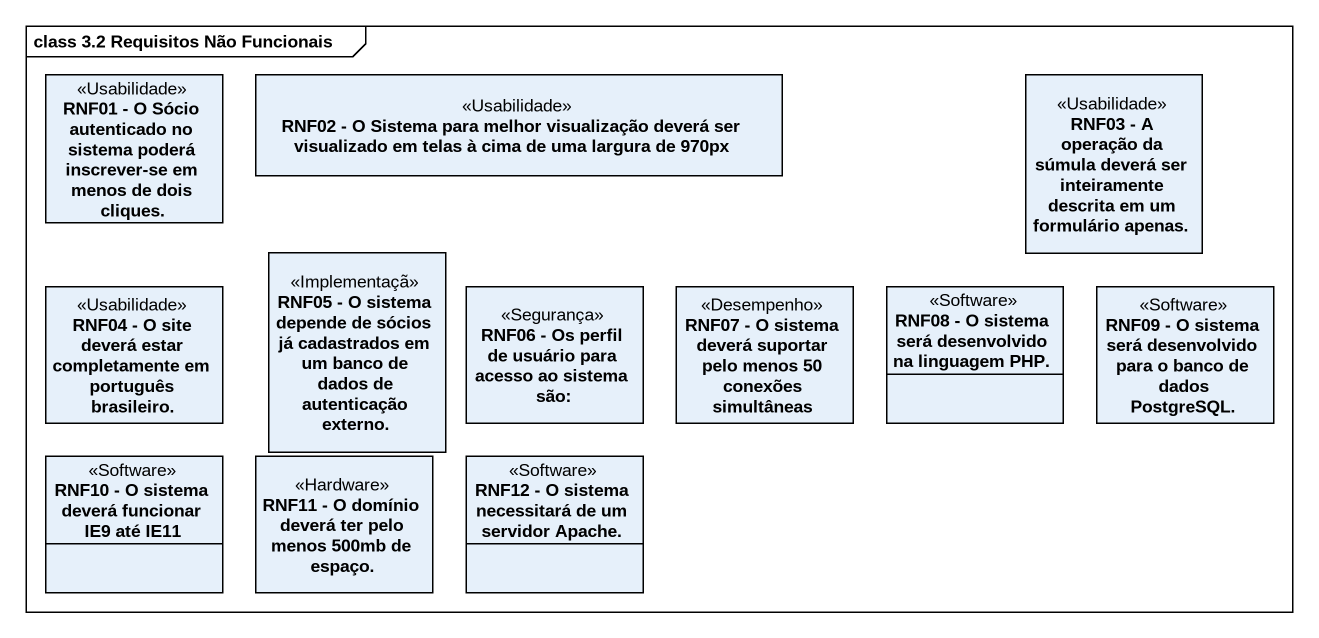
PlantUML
@startuml
mainframe class 3.2 Requisitos Não Funcionais
hide circle
hide empty members
class "RNF01 - O Sócio autenticado no sistema poderá inscrever-se em menos de dois cliques." as RNF01_O_Sócio_autenticado <<Usabilidade>>
class "RNF02 - O Sistema para melhor visualização deverá ser visualizado em telas à cima de uma largura de 970px" as RNF02_O_Sistema_para_melhor <<Usabilidade>>
class "RNF03 - A operação da súmula deverá ser inteiramente descrita em um formulário apenas." as RNF03_A_operação_da_súmula <<Usabilidade>>
class "RNF04 - O site deverá estar completamente em português brasileiro." as RNF04_O_site_deverá_estar <<Usabilidade>>
class "RNF05 - O sistema depende de sócios já cadastrados em um banco de dados de autenticação externo." as RNF05_O_sistema_depende_de <<Implementaçã>>
class "RNF06 - Os perfil de usuário para acesso ao sistema são:" as RNF06_Os_perfil_de_usuário <<Segurança>>
class "RNF07 - O sistema deverá suportar pelo menos 50 conexões simultâneas" as RNF07_O_sistema_deverá <<Desempenho>>
class "RNF08 - O sistema será desenvolvido na linguagem PHP." as RNF08_O_sistema_será <<Software>>
class "RNF09 - O sistema será desenvolvido para o banco de dados PostgreSQL." as RNF09_O_sistema_será <<Software>>
class "RNF10 - O sistema deverá funcionar IE9 até IE11" as RNF10_O_sistema_deverá <<Software>>
class "RNF11 - O domínio deverá ter pelo menos 500mb de espaço." as RNF11_O_domínio_deverá_ter <<Hardware>>
class "RNF12 - O sistema necessitará de um servidor Apache." as RNF12_O_sistema_necessitará <<Software>>
@enduml
